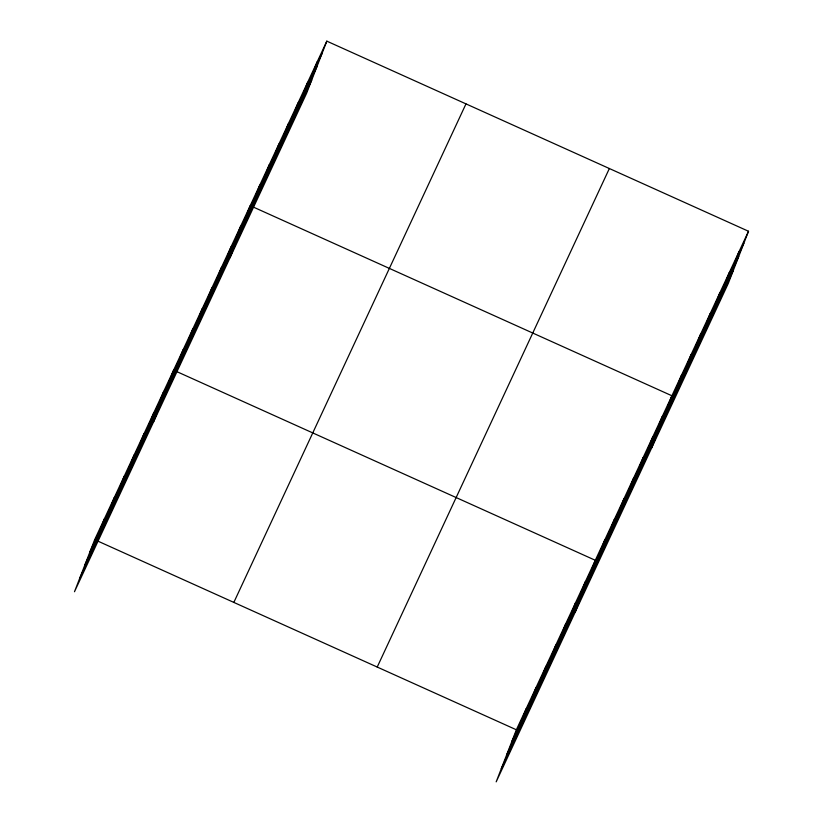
<?xml version="1.0" encoding="UTF-8"?>
<svg xmlns="http://www.w3.org/2000/svg" width="823" height="823" viewBox="0 0 823 823"><rect width="100%" height="100%" fill="white"/><g stroke="black" fill="none" stroke-linecap="round" stroke-linejoin="round"><path stroke-width="1.23" d="M326.824 41.15L94.676 539.672L74.482 591.737L306.629 93.215L326.824 41.15L748.519 231.263L728.324 283.328L496.176 781.85L516.371 729.785L748.519 231.263M99.861 530.557L104.542 518.49M109.726 509.365L114.407 497.298M119.592 488.183L124.273 476.116M129.458 466.991L134.139 454.924M139.324 445.809L144.004 433.742M149.2 424.617L153.87 412.549M159.065 403.435L163.736 391.367M153.417 422.24L173.602 370.175M178.498 361.678L183.179 349.61M188.076 341.113L192.757 329.046M197.654 320.548L202.335 308.481M207.231 299.984L211.912 287.916M216.809 279.419L221.49 267.352M226.376 258.854L231.057 246.797M235.954 238.289L240.635 226.232M230.018 257.722L250.213 205.668L671.907 395.77L651.713 447.835M255.109 197.17L259.79 185.103M264.687 176.606L269.368 164.538M274.265 156.041L278.935 143.974M283.832 135.476L288.513 123.409M293.41 114.911L298.091 102.844M302.987 94.347L307.668 82.279M312.565 73.782L317.246 61.715M521.566 720.66L526.247 708.603M531.432 699.478L536.112 687.411M541.297 678.286L545.978 666.229M551.163 657.104L555.844 645.037M561.029 635.912L565.71 623.844M570.895 614.73L575.575 602.662M580.76 593.537L585.441 581.47M575.112 612.353L595.307 560.288L177.089 371.749M600.204 551.791L604.874 539.723M609.771 531.226L614.452 519.159M619.349 510.661L624.029 498.594M628.926 490.096L633.607 478.029M638.504 469.532L643.185 457.465M648.082 448.967L652.762 436.9M657.649 428.402L662.33 416.335M676.804 387.273L681.485 375.206M686.382 366.708L691.063 354.641M695.96 346.144L700.64 334.076M705.527 325.579L710.208 313.522M715.105 305.014L719.786 292.957M724.682 284.46L729.363 272.392M734.26 263.895L738.941 251.828M89.995 551.739L322.143 53.217M84.882 564.938L317.02 66.416M79.605 578.538L311.742 80.016M233.835 602.415L465.983 103.883M377.212 667.052L609.359 168.52M511.7 741.852L743.838 243.33M506.577 755.051L738.715 256.529M501.3 768.651L733.437 270.129M94.676 539.672L516.371 729.785"/></g></svg>
